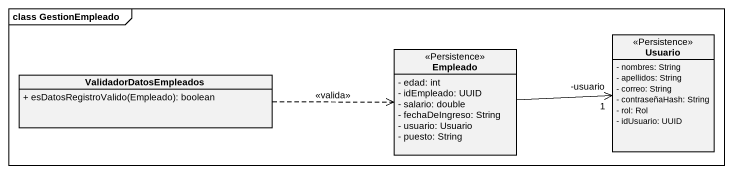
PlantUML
@startuml
mainframe class GestionEmpleado
hide circle
hide empty members
skinparam classAttributeIconSize 0
class Empleado <<Persistence>> {
  - edad: int
  - idEmpleado: UUID
  - salario: double
  - fechaDeIngreso: String
  - usuario: Usuario
  - puesto: String
}
class Usuario <<Persistence>> {
  - nombres: String
  - apellidos: String
  - correo: String
  - contraseñaHash: String
  - rol: Rol
  - idUsuario: UUID
}
class ValidadorDatosEmpleados {
  + esDatosRegistroValido(Empleado): boolean
}
Empleado -right-> "-usuario\n1" Usuario
ValidadorDatosEmpleados .right.> Empleado : <<valida>>
@enduml
